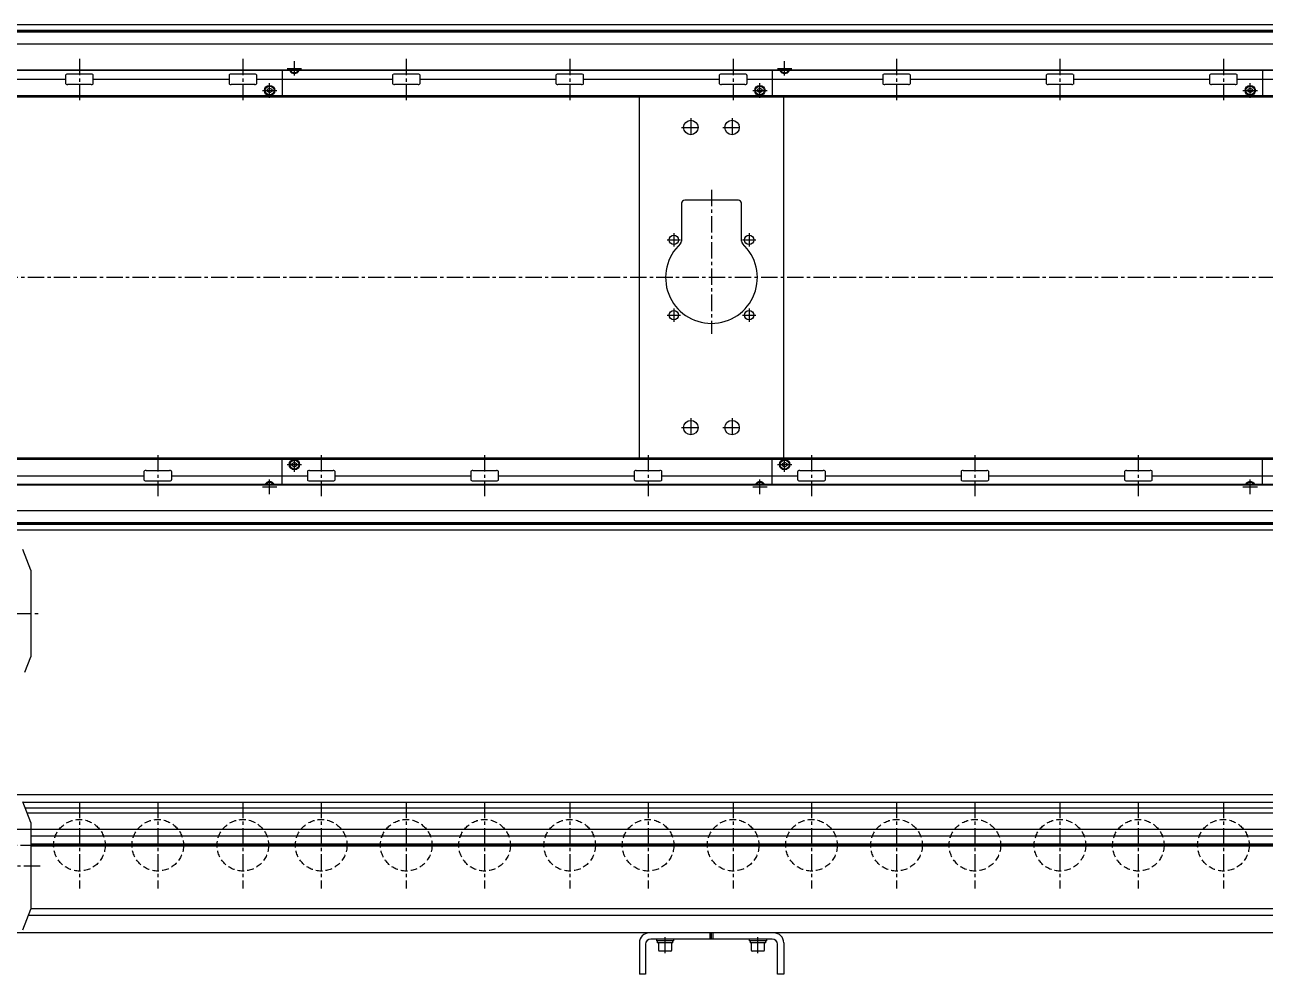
# Model space of a CAD drawing. Extents: x -10 to 3816, y -8 to 1001.
# Drawn here: x 676 to 1879, y 28 to 948 of the extents above; entities that cross this region are included whole.
import ezdxf

# ---------------------------------------------------------------- set-up
doc = ezdxf.new("R2010")
doc.units = 0
doc.header["$LTSCALE"] = 0.5
doc.linetypes.add('CENTER', pattern=[50.8, 31.75, -6.35, 6.35, -6.35])
doc.linetypes.add('DASHED', pattern=[19.05, 12.7, -6.35])
for name, color, linetype in [('MSM_CENTER', 1, 'CENTER'), ('MSM_CONTINUOUS', 7, 'CONTINUOUS'), ('MSM_DASHED', 4, 'DASHED')]:
    doc.layers.add(name, color=color, linetype=linetype)

msp = doc.modelspace()

# ---------------------------------------------------------------- linework, layer by layer
at = {"layer": 'MSM_CENTER'}
for p, q in [((729.1, 915.5), (729.1, 875.5)), ((887.6, 915.5), (887.6, 875.5)), ((1046.1, 915.5), (1046.1, 875.5)), ((1204.6, 915.5), (1204.6, 875.5)), ((1363.1, 915.5), (1363.1, 875.5)), ((1521.6, 915.5), (1521.6, 875.5)), ((1680.1, 915.5), (1680.1, 875.5)), ((1838.6, 915.5), (1838.6, 875.5)), ((930.6, 906.2), (944.6, 906.2)), ((937.6, 899.2), (937.6, 913.3)), ((1406.1, 906.2), (1420.1, 906.2)), ((1413.1, 899.2), (1413.1, 913.3)), ((913.6, 877.7), (913.6, 891.8)), ((1389.1, 877.7), (1389.1, 891.8)), ((1864.6, 877.7), (1864.6, 891.8)), ((906.6, 884.7), (920.6, 884.7)), ((1382.1, 884.7), (1396.1, 884.7)), ((1857.6, 884.7), (1871.6, 884.7)), ((1322.1, 857.9), (1322.1, 839.9)), ((1362.1, 857.9), (1362.1, 839.9)), ((1313.1, 848.9), (1331.2, 848.9)), ((1353.1, 848.9), (1371.2, 848.9)), ((1342.1, 788.4), (1342.1, 648.9)), ((1305.6, 746.4), (1305.6, 733.4)), ((1378.6, 746.4), (1378.6, 733.4)), ((1299.1, 739.9), (1312.1, 739.9)), ((1372.1, 739.9), (1385.1, 739.9)), ((3158.7, 703.4), (359.6, 703.4)), ((1299.1, 666.9), (1312.1, 666.9)), ((1305.6, 673.4), (1305.6, 660.4)), ((1372.1, 666.9), (1385.1, 666.9)), ((1378.6, 673.4), (1378.6, 660.4)), ((1322.1, 566.9), (1322.1, 548.9)), ((1362.1, 566.9), (1362.1, 548.9)), ((1313.1, 557.9), (1331.2, 557.9)), ((1353.1, 557.9), (1371.2, 557.9)), ((805.1, 531.3), (805.1, 491.3)), ((963.6, 531.3), (963.6, 491.3)), ((1122.1, 531.3), (1122.1, 491.3)), ((1280.6, 531.3), (1280.6, 491.3)), ((1439.1, 531.3), (1439.1, 491.3)), ((1597.6, 531.3), (1597.6, 491.3)), ((1756.1, 531.3), (1756.1, 491.3)), ((930.6, 522), (944.6, 522)), ((937.6, 515), (937.6, 529)), ((1406.1, 522), (1420.1, 522)), ((1413.1, 515), (1413.1, 529)), ((913.6, 493.5), (913.6, 507.5)), ((1389.1, 493.5), (1389.1, 507.5)), ((1864.6, 493.5), (1864.6, 507.5)), ((906.6, 500.5), (920.6, 500.5)), ((1382.1, 500.5), (1396.1, 500.5)), ((1857.6, 500.5), (1871.6, 500.5)), ((362.1, 377.7), (692.1, 377.7)), ((729.1, 195), (729.1, 111)), ((805.1, 195), (805.1, 111)), ((887.6, 195), (887.6, 111)), ((963.6, 195), (963.6, 111)), ((1046.1, 195), (1046.1, 111)), ((1122.1, 195), (1122.1, 111)), ((1204.6, 195), (1204.6, 111)), ((1280.6, 195), (1280.6, 111)), ((1363.1, 195), (1363.1, 111)), ((1439.1, 195), (1439.1, 111)), ((1521.6, 195), (1521.6, 111)), ((1597.6, 195), (1597.6, 111)), ((1680.1, 195), (1680.1, 111)), ((1756.1, 195), (1756.1, 111)), ((1838.6, 195), (1838.6, 111)), ((367.1, 153), (3149.2, 153)), ((472.1, 133), (692.1, 133)), ((1297.2, 48.4), (1297.2, 64)), ((1387.1, 48.4), (1387.1, 64))]:
    msp.add_line(p, q, dxfattribs=at)
at = {"layer": 'MSM_CONTINUOUS'}
for p, q in [((3148.7, 948.4), (370.5, 948.4)), ((3147.1, 948.3), (372.1, 948.3)), ((3122.5, 942.9), (396.8, 942.9)), ((3122.5, 941.2), (396.8, 941.2)), ((3122.4, 942), (396.9, 942)), ((3147.1, 929.5), (372.1, 929.5)), ((3147.1, 904.1), (372.1, 904.1)), ((3147.1, 904.5), (422.1, 904.5)), ((925.6, 904.1), (925.6, 879.4)), ((937.6, 903.9), (937.3, 904.1)), ((938, 904.1), (937.6, 903.9)), ((1401.1, 904.1), (1401.1, 879.4)), ((1413.1, 903.9), (1412.8, 904.1)), ((1413.5, 904.1), (1413.1, 903.9)), ((1876.6, 904.1), (1876.6, 879.4)), ((715.7, 895.5), (584.1, 895.5)), ((715.7, 899.5), (715.7, 891.5)), ((740.6, 900.5), (717.7, 900.5)), ((740.6, 890.5), (717.7, 890.5)), ((742.6, 891.5), (742.6, 899.5)), ((874.2, 895.5), (742.6, 895.5)), ((874.2, 899.5), (874.2, 891.5)), ((899.1, 900.5), (876.2, 900.5)), ((899.1, 890.5), (876.2, 890.5)), ((901.1, 891.5), (901.1, 899.5)), ((1032.7, 895.5), (901.1, 895.5)), ((1032.7, 899.5), (1032.7, 891.5)), ((1057.6, 900.5), (1034.7, 900.5)), ((1057.6, 890.5), (1034.7, 890.5)), ((1059.6, 891.5), (1059.6, 899.5)), ((1191.2, 895.5), (1059.6, 895.5)), ((1191.2, 899.5), (1191.2, 891.5)), ((1216.1, 900.5), (1193.2, 900.5)), ((1216.1, 890.5), (1193.2, 890.5)), ((1218.1, 891.5), (1218.1, 899.5)), ((1349.7, 895.5), (1218.1, 895.5)), ((1349.7, 899.5), (1349.7, 891.5)), ((1374.6, 900.5), (1351.7, 900.5)), ((1374.6, 890.5), (1351.7, 890.5)), ((1376.6, 891.5), (1376.6, 899.5)), ((1508.2, 895.5), (1376.6, 895.5)), ((1508.2, 899.5), (1508.2, 891.5)), ((1533.1, 900.5), (1510.2, 900.5)), ((1533.1, 890.5), (1510.2, 890.5)), ((1535.1, 891.5), (1535.1, 899.5)), ((1666.7, 895.5), (1535.1, 895.5)), ((1666.7, 899.5), (1666.7, 891.5)), ((1691.6, 900.5), (1668.7, 900.5)), ((1691.6, 890.5), (1668.7, 890.5)), ((1693.6, 891.5), (1693.6, 899.5)), ((1825.2, 895.5), (1693.6, 895.5)), ((1825.2, 899.5), (1825.2, 891.5)), ((1850.1, 900.5), (1827.2, 900.5)), ((1850.1, 890.5), (1827.2, 890.5)), ((1852.1, 891.5), (1852.1, 899.5)), ((1983.7, 895.5), (1852.1, 895.5)), ((3144.6, 879.4), (450.1, 879.4)), ((3148.7, 878.4), (450.1, 878.4)), ((911.6, 885.9), (913.6, 887.1)), ((911.6, 883.6), (911.6, 885.9)), ((913.6, 882.4), (911.6, 883.6)), ((913.6, 887.1), (915.6, 885.9)), ((915.6, 883.6), (913.6, 882.4)), ((915.6, 885.9), (915.6, 883.6)), ((1272.2, 528.4), (1272.2, 878.4)), ((1387.1, 885.9), (1389.1, 887.1)), ((1387.1, 883.6), (1387.1, 885.9)), ((1389.1, 882.4), (1387.1, 883.6)), ((1389.1, 887.1), (1391.1, 885.9)), ((1391.1, 883.6), (1389.1, 882.4)), ((1391.1, 885.9), (1391.1, 883.6)), ((1412.2, 528.4), (1412.2, 878.4)), ((1862.6, 885.9), (1864.6, 887.1)), ((1862.6, 883.6), (1862.6, 885.9)), ((1864.6, 882.4), (1862.6, 883.6)), ((1864.6, 887.1), (1866.6, 885.9)), ((1866.6, 883.6), (1864.6, 882.4)), ((1866.6, 885.9), (1866.6, 883.6)), ((1313.1, 775.4), (1313.1, 738.5)), ((1368.2, 778.4), (1316.2, 778.4)), ((1371.2, 738.5), (1371.2, 775.4)), ((3148.7, 528.4), (450.1, 528.4)), ((450.1, 527.4), (3144.6, 527.4)), ((925.6, 502.6), (925.6, 527.4)), ((935.6, 523.2), (937.6, 524.4)), ((935.6, 520.9), (935.6, 523.2)), ((937.6, 519.7), (935.6, 520.9)), ((937.6, 524.4), (939.6, 523.2)), ((939.6, 520.9), (937.6, 519.7)), ((939.6, 523.2), (939.6, 520.9)), ((1401.1, 502.6), (1401.1, 527.4)), ((1411.1, 523.2), (1413.1, 524.4)), ((1411.1, 520.9), (1411.1, 523.2)), ((1413.1, 519.7), (1411.1, 520.9)), ((1413.1, 524.4), (1415.1, 523.2)), ((1415.1, 520.9), (1413.1, 519.7)), ((1415.1, 523.2), (1415.1, 520.9)), ((1876.6, 502.6), (1876.6, 527.4)), ((660.1, 511.3), (791.7, 511.3)), ((791.7, 515.3), (791.7, 507.3)), ((793.7, 516.3), (816.6, 516.3)), ((793.7, 506.3), (816.6, 506.3)), ((818.6, 507.3), (818.6, 515.3)), ((818.6, 511.3), (950.2, 511.3)), ((950.2, 515.3), (950.2, 507.3)), ((952.2, 516.3), (975.1, 516.3)), ((952.2, 506.3), (975.1, 506.3)), ((977.1, 507.3), (977.1, 515.3)), ((977.1, 511.3), (1108.7, 511.3)), ((1108.7, 515.3), (1108.7, 507.3)), ((1110.7, 516.3), (1133.6, 516.3)), ((1110.7, 506.3), (1133.6, 506.3)), ((1135.6, 507.3), (1135.6, 515.3)), ((1135.6, 511.3), (1267.2, 511.3)), ((1267.2, 515.3), (1267.2, 507.3)), ((1269.2, 516.3), (1292.1, 516.3)), ((1269.2, 506.3), (1292.1, 506.3)), ((1294.1, 507.3), (1294.1, 515.3)), ((1294.1, 511.3), (1425.7, 511.3)), ((1425.7, 515.3), (1425.7, 507.3)), ((1427.7, 516.3), (1450.6, 516.3)), ((1427.7, 506.3), (1450.6, 506.3)), ((1452.6, 507.3), (1452.6, 515.3)), ((1452.6, 511.3), (1584.2, 511.3)), ((1584.2, 515.3), (1584.2, 507.3)), ((1586.2, 516.3), (1609.1, 516.3)), ((1586.2, 506.3), (1609.1, 506.3)), ((1611.1, 507.3), (1611.1, 515.3)), ((1611.1, 511.3), (1742.7, 511.3)), ((1742.7, 515.3), (1742.7, 507.3)), ((1744.7, 516.3), (1767.6, 516.3)), ((1744.7, 506.3), (1767.6, 506.3)), ((1769.6, 507.3), (1769.6, 515.3)), ((1769.6, 511.3), (1901.2, 511.3)), ((3147.1, 502.6), (372.1, 502.6)), ((3147.1, 502.2), (422.1, 502.2)), ((913.3, 502.6), (913.6, 502.9)), ((913.6, 502.9), (914, 502.6)), ((1388.8, 502.6), (1389.1, 502.9)), ((1389.1, 502.9), (1389.5, 502.6)), ((1864.3, 502.6), (1864.6, 502.9)), ((1864.6, 502.9), (1865, 502.6)), ((3147.1, 477.2), (372.1, 477.2)), ((3148.7, 458.4), (370.5, 458.4)), ((3147.1, 458.4), (372.1, 458.4)), ((3122.5, 465.6), (396.8, 465.6)), ((3122.5, 463.9), (396.8, 463.9)), ((3122.4, 464.7), (396.9, 464.7)), ((682.1, 419.7), (674.1, 439.7)), ((682.1, 419.7), (682.1, 335.7)), ((676.1, 320.7), (682.1, 335.7)), ((3147.1, 202), (372.1, 202)), ((682.1, 175), (674.1, 195)), ((3147.1, 194.6), (674.3, 194.6)), ((3031.2, 189), (676.5, 189)), ((3031.2, 184), (678.5, 184)), ((682.1, 175), (682.1, 91)), ((2931.2, 168.2), (667.1, 168.2)), ((2931.2, 161.8), (682.1, 161.8)), ((2931.2, 153.9), (682.1, 153.9)), ((2931.2, 153), (682.1, 153)), ((2931.2, 152.1), (682.1, 152.1)), ((674.1, 71), (682.1, 91)), ((2931.2, 84.8), (679.6, 84.8)), ((2931.2, 91.3), (682.1, 91.3)), ((3148.7, 68), (472.1, 68)), ((1401.1, 62), (1283.2, 62)), ((1288.7, 62), (1288.7, 60.4)), ((1305.6, 60.4), (1288.7, 60.4)), ((1289.5, 60.4), (1289.5, 58.4)), ((1304.8, 58.4), (1304.8, 60.4)), ((1305.6, 60.4), (1305.6, 62)), ((1340.7, 62), (1340.7, 68)), ((1342.1, 62), (1342.1, 68)), ((1343.7, 62), (1343.7, 68)), ((1378.6, 62), (1378.6, 60.4)), ((1395.7, 60.4), (1378.6, 60.4)), ((1379.5, 60.4), (1379.5, 58.4)), ((1394.8, 58.4), (1394.8, 60.4)), ((1395.7, 60.4), (1395.7, 62)), ((1272.2, 58.5), (1272.2, 28)), ((1278.2, 57), (1278.2, 28)), ((1304.8, 58.4), (1289.5, 58.4)), ((1290.7, 58.4), (1290.7, 51.2)), ((1302.8, 50.4), (1291.5, 50.4)), ((1303.7, 51.2), (1303.7, 58.4)), ((1394.8, 58.4), (1379.5, 58.4)), ((1380.7, 58.4), (1380.7, 51.2)), ((1392.8, 50.4), (1381.5, 50.4)), ((1393.7, 51.2), (1393.7, 58.4)), ((1406.1, 28), (1406.1, 57)), ((1412.2, 58.5), (1412.2, 28)), ((1278.2, 28), (1272.2, 28)), ((1412.2, 28), (1406.1, 28))]:
    msp.add_line(p, q, dxfattribs=at)
for centre, radius in [((913.6, 884.7), 5), ((913.6, 884.7), 4.25), ((1389.1, 884.7), 5), ((1389.1, 884.7), 4.25), ((1864.6, 884.7), 5), ((1864.6, 884.7), 4.25), ((1322.1, 848.9), 7), ((1362.1, 848.9), 7), ((1305.6, 739.9), 4.5), ((1378.6, 739.9), 4.5), ((1305.6, 666.9), 4.5), ((1378.6, 666.9), 4.5), ((1322.1, 557.9), 7), ((1362.1, 557.9), 7), ((937.6, 522), 5), ((937.6, 522), 4.25), ((1413.1, 522), 5), ((1413.1, 522), 4.25)]:
    msp.add_circle(centre, radius, dxfattribs=at)
for centre, radius, start, end in [((937.6, 906.2), 5, 204.8346, 335.1654), ((937.6, 906.2), 4.25, 209.6116, 330.3884), ((1413.1, 906.2), 5, 204.8346, 335.1654), ((1413.1, 906.2), 4.25, 209.6116, 330.3884), ((716.6, 899.4), 0.882, 115.5328, 172.1027), ((716.6, 891.6), 0.882, 187.8973, 244.4672), ((717.7, 897.1), 3.41, 89.6687, 115.2454), ((717.7, 893.9), 3.41, 244.7546, 270.3313), ((740.6, 897.1), 3.41, 64.7546, 90.3313), ((740.6, 893.9), 3.41, 269.6687, 295.2454), ((741.7, 899.4), 0.882, 7.8973, 64.4672), ((741.7, 891.6), 0.882, 295.5328, 352.1027), ((875.1, 899.4), 0.882, 115.5328, 172.1027), ((875.1, 891.6), 0.882, 187.8973, 244.4672), ((876.2, 897.1), 3.41, 89.6687, 115.2454), ((876.2, 893.9), 3.41, 244.7546, 270.3313), ((899.1, 897.1), 3.41, 64.7546, 90.3313), ((899.1, 893.9), 3.41, 269.6687, 295.2454), ((900.2, 899.4), 0.882, 7.8973, 64.4672), ((900.2, 891.6), 0.882, 295.5328, 352.1027), ((1033.6, 899.4), 0.882, 115.5328, 172.1027), ((1033.6, 891.6), 0.882, 187.8973, 244.4672), ((1034.7, 897.1), 3.41, 89.6687, 115.2454), ((1034.7, 893.9), 3.41, 244.7546, 270.3313), ((1057.6, 897.1), 3.41, 64.7546, 90.3313), ((1057.6, 893.9), 3.41, 269.6687, 295.2454), ((1058.7, 899.4), 0.882, 7.8973, 64.4672), ((1058.7, 891.6), 0.882, 295.5328, 352.1027), ((1192.1, 899.4), 0.882, 115.5328, 172.1027), ((1192.1, 891.6), 0.882, 187.8973, 244.4672), ((1193.2, 897.1), 3.41, 89.6687, 115.2454), ((1193.2, 893.9), 3.41, 244.7546, 270.3313), ((1216.1, 897.1), 3.41, 64.7546, 90.3313), ((1216.1, 893.9), 3.41, 269.6687, 295.2454), ((1217.2, 899.4), 0.882, 7.8973, 64.4672), ((1217.2, 891.6), 0.882, 295.5328, 352.1027), ((1350.6, 899.4), 0.882, 115.5328, 172.1027), ((1350.6, 891.6), 0.882, 187.8973, 244.4672), ((1351.7, 897.1), 3.41, 89.6687, 115.2454), ((1351.7, 893.9), 3.41, 244.7546, 270.3313), ((1374.6, 897.1), 3.41, 64.7546, 90.3313), ((1374.6, 893.9), 3.41, 269.6687, 295.2454), ((1375.7, 899.4), 0.882, 7.8973, 64.4672), ((1375.7, 891.6), 0.882, 295.5328, 352.1027), ((1509.1, 899.4), 0.882, 115.5328, 172.1027), ((1509.1, 891.6), 0.882, 187.8973, 244.4672), ((1510.2, 897.1), 3.41, 89.6687, 115.2454), ((1510.2, 893.9), 3.41, 244.7546, 270.3313), ((1533.1, 897.1), 3.41, 64.7546, 90.3313), ((1533.1, 893.9), 3.41, 269.6687, 295.2454), ((1534.2, 899.4), 0.882, 7.8973, 64.4672), ((1534.2, 891.6), 0.882, 295.5328, 352.1027), ((1667.6, 899.4), 0.882, 115.5328, 172.1027), ((1667.6, 891.6), 0.882, 187.8973, 244.4672), ((1668.7, 897.1), 3.41, 89.6687, 115.2454), ((1668.7, 893.9), 3.41, 244.7546, 270.3313), ((1691.6, 897.1), 3.41, 64.7546, 90.3313), ((1691.6, 893.9), 3.41, 269.6687, 295.2454), ((1692.7, 899.4), 0.882, 7.8973, 64.4672), ((1692.7, 891.6), 0.882, 295.5328, 352.1027), ((1826.1, 899.4), 0.882, 115.5328, 172.1027), ((1826.1, 891.6), 0.882, 187.8973, 244.4672), ((1827.2, 897.1), 3.41, 89.6687, 115.2454), ((1827.2, 893.9), 3.41, 244.7546, 270.3313), ((1850.1, 897.1), 3.41, 64.7546, 90.3313), ((1850.1, 893.9), 3.41, 269.6687, 295.2454), ((1851.2, 899.4), 0.882, 7.8973, 64.4672), ((1851.2, 891.6), 0.882, 295.5328, 352.1027), ((1316.2, 775.4), 3, 90, 180), ((1368.2, 775.4), 3, 0, 90), ((1342.1, 703.4), 44.5, 132.3521, 47.6479), ((1310.1, 738.5), 3, 312.3521, 360), ((1374.2, 738.5), 3, 180, 227.6479), ((792.6, 515.2), 0.882, 115.5328, 172.1027), ((792.6, 507.4), 0.882, 187.8973, 244.4672), ((793.7, 512.9), 3.41, 89.6687, 115.2454), ((793.7, 509.7), 3.41, 244.7546, 270.3313), ((816.6, 512.9), 3.41, 64.7546, 90.3313), ((816.6, 509.7), 3.41, 269.6687, 295.2454), ((817.7, 515.2), 0.882, 7.8973, 64.4672), ((817.7, 507.4), 0.882, 295.5328, 352.1027), ((913.6, 500.5), 5, 24.8346, 155.1654), ((951.1, 515.2), 0.882, 115.5328, 172.1027), ((951.1, 507.4), 0.882, 187.8973, 244.4672), ((952.2, 512.9), 3.41, 89.6687, 115.2454), ((952.2, 509.7), 3.41, 244.7546, 270.3313), ((975.1, 512.9), 3.41, 64.7546, 90.3313), ((975.1, 509.7), 3.41, 269.6687, 295.2454), ((976.2, 515.2), 0.882, 7.8973, 64.4672), ((976.2, 507.4), 0.882, 295.5328, 352.1027), ((1109.6, 515.2), 0.882, 115.5328, 172.1027), ((1109.6, 507.4), 0.882, 187.8973, 244.4672), ((1110.7, 512.9), 3.41, 89.6687, 115.2454), ((1110.7, 509.7), 3.41, 244.7546, 270.3313), ((1133.6, 512.9), 3.41, 64.7546, 90.3313), ((1133.6, 509.7), 3.41, 269.6687, 295.2454), ((1134.7, 515.2), 0.882, 7.8973, 64.4672), ((1134.7, 507.4), 0.882, 295.5328, 352.1027), ((1268.1, 515.2), 0.882, 115.5328, 172.1027), ((1268.1, 507.4), 0.882, 187.8973, 244.4672), ((1269.2, 512.9), 3.41, 89.6687, 115.2454), ((1269.2, 509.7), 3.41, 244.7546, 270.3313), ((1292.1, 512.9), 3.41, 64.7546, 90.3313), ((1292.1, 509.7), 3.41, 269.6687, 295.2454), ((1293.2, 515.2), 0.882, 7.8973, 64.4672), ((1293.2, 507.4), 0.882, 295.5328, 352.1027), ((1389.1, 500.5), 5, 24.8346, 155.1654), ((1426.6, 515.2), 0.882, 115.5328, 172.1027), ((1426.6, 507.4), 0.882, 187.8973, 244.4672), ((1427.7, 512.9), 3.41, 89.6687, 115.2454), ((1427.7, 509.7), 3.41, 244.7546, 270.3313), ((1450.6, 512.9), 3.41, 64.7546, 90.3313), ((1450.6, 509.7), 3.41, 269.6687, 295.2454), ((1451.7, 515.2), 0.882, 7.8973, 64.4672), ((1451.7, 507.4), 0.882, 295.5328, 352.1027), ((1585.1, 515.2), 0.882, 115.5328, 172.1027), ((1585.1, 507.4), 0.882, 187.8973, 244.4672), ((1586.2, 512.9), 3.41, 89.6687, 115.2454), ((1586.2, 509.7), 3.41, 244.7546, 270.3313), ((1609.1, 512.9), 3.41, 64.7546, 90.3313), ((1609.1, 509.7), 3.41, 269.6687, 295.2454), ((1610.2, 515.2), 0.882, 7.8973, 64.4672), ((1610.2, 507.4), 0.882, 295.5328, 352.1027), ((1743.6, 515.2), 0.882, 115.5328, 172.1027), ((1743.6, 507.4), 0.882, 187.8973, 244.4672), ((1744.7, 512.9), 3.41, 89.6687, 115.2454), ((1744.7, 509.7), 3.41, 244.7546, 270.3313), ((1767.6, 512.9), 3.41, 64.7546, 90.3313), ((1767.6, 509.7), 3.41, 269.6687, 295.2454), ((1768.7, 515.2), 0.882, 7.8973, 64.4672), ((1768.7, 507.4), 0.882, 295.5328, 352.1027), ((1864.6, 500.5), 5, 24.8346, 155.1654), ((913.6, 500.5), 4.25, 29.6116, 150.3884), ((1389.1, 500.5), 4.25, 29.6116, 150.3884), ((1864.6, 500.5), 4.25, 29.6116, 150.3884), ((1281.7, 58.5), 9.5, 90, 180), ((1283.2, 57), 5, 90, 180), ((1401.1, 57), 5, 0, 90), ((1402.7, 58.5), 9.5, 0, 90), ((1291.5, 51.2), 0.8, 180, 270), ((1302.8, 51.2), 0.8, 270, 0), ((1381.5, 51.2), 0.8, 180, 270), ((1392.8, 51.2), 0.8, 270, 0)]:
    msp.add_arc(centre, radius, start, end, dxfattribs=at)
at = {"layer": 'MSM_DASHED'}
for centre in [(729.1, 153), (805.1, 153), (887.6, 153), (963.6, 153), (1046.1, 153), (1122.1, 153), (1204.6, 153), (1280.6, 153), (1363.1, 153), (1439.1, 153), (1521.6, 153), (1597.6, 153), (1680.1, 153), (1756.1, 153), (1838.6, 153)]:
    msp.add_circle(centre, 25, dxfattribs=at)

doc.saveas('drawing.dxf')
